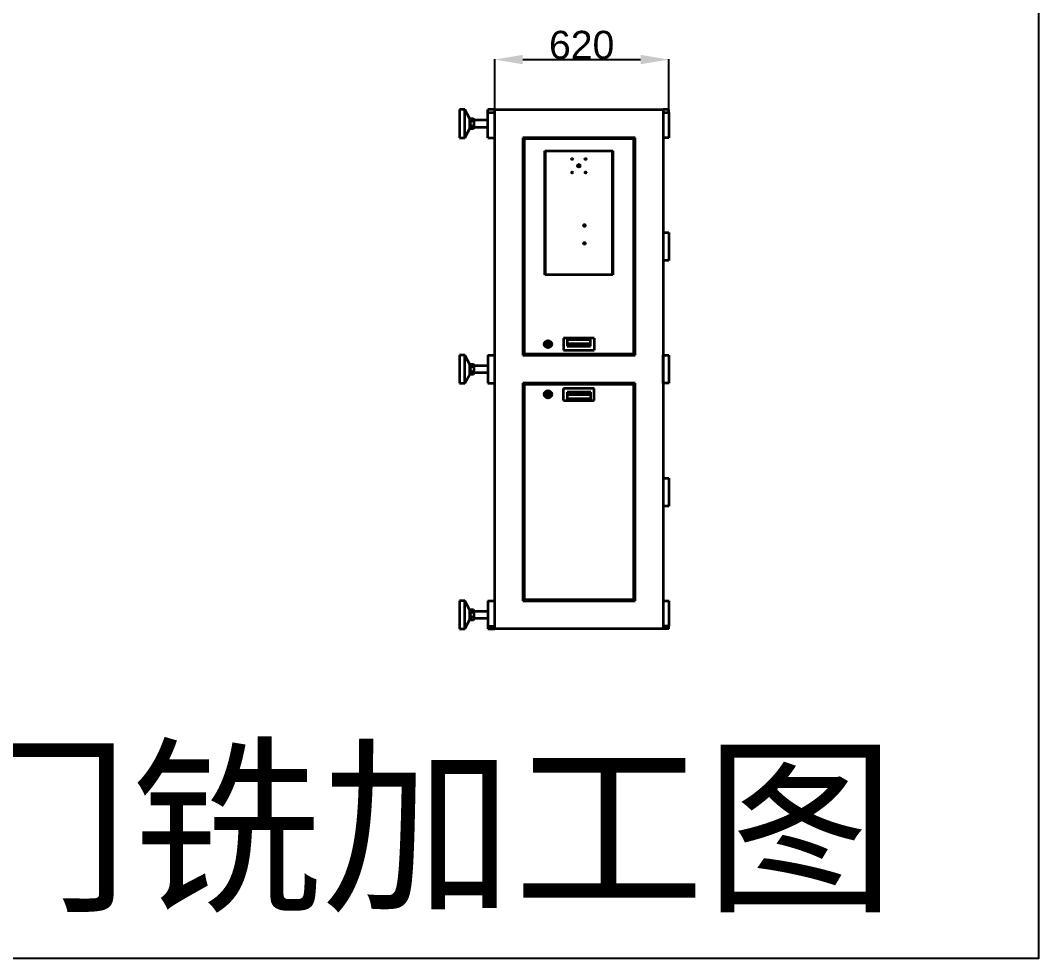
# Model space of a CAD drawing. Header units: millimetres. Extents: x 2577 to 10032, y 103 to 6493.
# Drawn here: x 6403 to 10032, y 103 to 3446 of the extents above; entities that cross this region are included whole.
import ezdxf

# ---------------------------------------------------------------- set-up
doc = ezdxf.new("R2010")
doc.units = ezdxf.units.MM
doc.styles.get("Standard").update_dxf_attribs({"font": 'arial.ttf'})
doc.dimstyles.new('ISO-25', dxfattribs={"dimtxt": 2.5, "dimasz": 2.5, "dimexe": 1.25, "dimexo": 0.625, "dimtad": 1, "dimtxsty": 'Standard', "dimcen": 2.5, "dimadec": 0, "dimazin": 0, "dimtfac": 1, "dimtmove": 0, "dimatfit": 3, "dimfxl": 1, "dimarcsym": 0})

# ---------------------------------------------------------------- blocks, each defined once
blk = doc.blocks.new('*D9')
at = {"color": 0, "lineweight": -2, "transparency": 16777216}
for p, q in [((8093.4, 3101.6), (8093.4, 3307.2)), ((8193.4, 3305.9), (8613.4, 3305.9)), ((8713.4, 3073.2), (8713.4, 3307.2))]:
    blk.add_line(p, q, dxfattribs=at)
at = {"color": 0, "transparency": 16777216}
for points in [[(8193.4, 3322.6), (8193.4, 3289.3), (8093.4, 3305.9)], [(8613.4, 3322.6), (8613.4, 3289.3), (8713.4, 3305.9)]]:
    blk.add_solid(points, dxfattribs=at)
at = {"layer": 'Defpoints', "color": 0, "transparency": 16777216}
for p in [(8713.4, 3305.9), (8093.4, 3100.9), (8713.4, 3072.6)]:
    blk.add_point(p, dxfattribs=at)
at = {"color": 0, "transparency": 16777216, "insert": (8403.4, 3357.6), "char_height": 100, "attachment_point": 5}
blk.add_mtext('620', dxfattribs=at)

msp = doc.modelspace()

# ---------------------------------------------------------------- linework, layer by layer
at = {"color": 7, "linetype": 'Continuous', "lineweight": 35}
for p, q in [((7986.685, 3127.597), (7968.435, 3127.597)), ((7968.435, 3127.597), (7968.435, 3027.597)), ((8004.935, 3094.597), (7986.685, 3127.597)), ((7986.685, 3027.597), (7986.685, 3127.597)), ((8093.435, 3127.597), (8068.435, 3127.597)), ((8068.435, 3117.597), (8068.435, 3127.597)), ((8093.435, 1277.597), (8093.435, 3127.597)), ((8093.435, 3127.597), (8693.435, 3127.597)), ((8693.435, 3127.597), (8693.435, 1277.597)), ((8713.435, 3127.597), (8693.435, 3127.597)), ((8713.435, 3117.597), (8713.435, 3127.597)), ((8006.935, 3094.597), (8004.935, 3094.597)), ((8004.935, 3060.597), (8004.935, 3094.597)), ((8008.853, 3094.917), (8006.935, 3091.597)), ((8006.935, 3060.597), (8006.935, 3094.597)), ((8018.018, 3094.917), (8008.853, 3094.917)), ((8018.018, 3086.257), (8008.853, 3086.257)), ((8019.935, 3091.597), (8018.018, 3094.917)), ((8019.935, 3063.597), (8019.935, 3091.597)), ((8068.435, 3089.597), (8019.935, 3089.597)), ((8068.435, 3117.597), (8093.435, 3117.597)), ((8068.435, 3027.597), (8068.435, 3117.597)), ((8093.435, 3027.597), (8093.435, 3117.597)), ((8693.435, 3117.597), (8693.435, 3027.597)), ((8693.435, 3117.597), (8713.435, 3117.597)), ((8713.435, 3117.597), (8713.435, 3027.597)), ((7986.685, 3027.597), (8004.935, 3060.597)), ((8004.935, 3060.597), (8006.935, 3060.597)), ((8006.935, 3063.597), (8008.853, 3060.276)), ((8018.018, 3068.937), (8008.853, 3068.937)), ((8008.853, 3060.276), (8018.018, 3060.276)), ((8018.018, 3060.276), (8019.935, 3063.597)), ((8019.935, 3065.597), (8068.435, 3065.597)), ((7968.435, 3027.597), (7986.685, 3027.597)), ((8068.435, 3027.597), (8093.435, 3027.597)), ((8593.435, 3027.597), (8193.435, 3027.597)), ((8193.435, 3027.597), (8193.435, 2252.597)), ((8196.935, 3024.097), (8194.935, 3024.097)), ((8194.935, 3024.097), (8194.935, 3023.097)), ((8194.935, 3023.097), (8194.935, 2257.097)), ((8197.935, 3023.097), (8194.935, 3023.097)), ((8197.935, 3026.097), (8196.935, 3026.097)), ((8196.935, 3026.097), (8196.935, 3024.097)), ((8196.935, 3023.097), (8196.935, 3024.097)), ((8196.935, 3024.097), (8197.935, 3024.097)), ((8197.935, 3026.097), (8197.935, 3023.097)), ((8588.935, 3026.097), (8197.935, 3026.097)), ((8197.935, 3023.097), (8197.935, 2257.097)), ((8588.935, 3023.097), (8197.935, 3023.097)), ((8588.935, 3023.097), (8588.935, 3026.097)), ((8589.935, 3026.097), (8588.935, 3026.097)), ((8588.935, 3024.097), (8589.935, 3024.097)), ((8588.935, 2257.097), (8588.935, 3023.097)), ((8591.935, 3023.097), (8588.935, 3023.097)), ((8589.935, 3024.097), (8589.935, 3026.097)), ((8589.935, 3024.097), (8589.935, 3023.097)), ((8591.935, 3024.097), (8589.935, 3024.097)), ((8591.935, 3023.097), (8591.935, 3024.097)), ((8591.935, 2257.097), (8591.935, 3023.097)), ((8593.435, 2252.597), (8593.435, 3027.597)), ((8713.435, 3027.597), (8693.435, 3027.597)), ((8272.435, 2981.097), (8514.435, 2981.097)), ((8272.435, 2539.097), (8272.435, 2981.097)), ((8273.435, 2980.097), (8272.435, 2980.097)), ((8273.435, 2981.097), (8273.435, 2980.097)), ((8513.435, 2980.097), (8273.435, 2980.097)), ((8273.435, 2980.097), (8273.435, 2540.097)), ((8513.435, 2980.097), (8513.435, 2981.097)), ((8513.435, 2540.097), (8513.435, 2980.097)), ((8514.435, 2980.097), (8513.435, 2980.097)), ((8514.435, 2981.097), (8514.435, 2539.097)), ((8193.935, 2690.097), (8193.435, 2690.097)), ((8193.935, 2690.097), (8193.935, 2680.097)), ((8194.935, 2690.097), (8193.935, 2690.097)), ((8591.935, 2690.097), (8593.435, 2690.097)), ((8693.435, 2690.097), (8693.435, 2590.097)), ((8693.435, 2690.097), (8713.435, 2690.097)), ((8713.435, 2690.097), (8713.435, 2590.097)), ((8193.935, 2680.097), (8193.935, 2252.597)), ((8593.435, 2590.097), (8591.935, 2590.097)), ((8713.435, 2590.097), (8693.435, 2590.097)), ((8272.435, 2540.097), (8273.435, 2540.097)), ((8273.435, 2540.097), (8513.435, 2540.097)), ((8273.435, 2540.097), (8273.435, 2539.097)), ((8513.435, 2539.097), (8513.435, 2540.097)), ((8513.435, 2540.097), (8514.435, 2540.097)), ((8514.435, 2539.097), (8272.435, 2539.097)), ((8272.656, 2292.191), (8272.656, 2292.251)), ((8282.679, 2297.104), (8282.592, 2287.104)), ((8282.592, 2287.104), (8284.192, 2287.09)), ((8282.679, 2297.104), (8284.279, 2297.09)), ((8283.502, 2299.897), (8283.503, 2299.897)), ((8283.503, 2299.897), (8283.569, 2299.896)), ((8284.192, 2287.09), (8284.279, 2297.09)), ((8294.215, 2292.003), (8294.214, 2291.943)), ((8447.935, 2313.597), (8338.935, 2313.597)), ((8434.935, 2309.973), (8351.435, 2309.973)), ((8351.435, 2308.597), (8434.935, 2308.597)), ((8434.935, 2292.597), (8351.435, 2292.597)), ((7986.685, 2252.597), (7968.435, 2252.597)), ((7968.435, 2252.597), (7968.435, 2152.597)), ((8004.935, 2219.597), (7986.685, 2252.597)), ((7986.685, 2152.597), (7986.685, 2252.597)), ((8068.435, 2252.597), (8093.435, 2252.597)), ((8068.435, 2252.597), (8068.435, 2152.597)), ((8093.435, 2152.597), (8093.435, 2252.597)), ((8193.435, 2252.597), (8593.435, 2252.597)), ((8194.935, 2257.097), (8197.935, 2257.097)), ((8194.935, 2257.097), (8194.935, 2256.097)), ((8194.935, 2256.097), (8196.935, 2256.097)), ((8196.935, 2256.097), (8196.935, 2257.097)), ((8196.935, 2256.097), (8196.935, 2254.097)), ((8197.935, 2256.097), (8196.935, 2256.097)), ((8196.935, 2254.097), (8197.935, 2254.097)), ((8197.935, 2257.097), (8197.935, 2254.097)), ((8197.935, 2257.097), (8588.935, 2257.097)), ((8197.935, 2254.097), (8588.935, 2254.097)), ((8283.3, 2284.298), (8283.302, 2284.298)), ((8283.367, 2284.297), (8283.302, 2284.298)), ((8283.368, 2284.297), (8283.367, 2284.297)), ((8338.935, 2270.597), (8447.935, 2270.597)), ((8434.935, 2285.597), (8351.435, 2285.597)), ((8351.435, 2284.43), (8434.935, 2284.43)), ((8588.935, 2254.097), (8588.935, 2257.097)), ((8588.935, 2257.097), (8591.935, 2257.097)), ((8589.935, 2256.097), (8588.935, 2256.097)), ((8588.935, 2252.597), (8588.935, 2254.097)), ((8588.935, 2254.097), (8589.935, 2254.097)), ((8589.935, 2257.097), (8589.935, 2256.097)), ((8589.935, 2254.097), (8589.935, 2256.097)), ((8589.935, 2256.097), (8591.935, 2256.097)), ((8590.935, 2256.097), (8590.935, 2252.597)), ((8591.935, 2256.097), (8591.935, 2257.097)), ((8693.435, 2152.597), (8693.435, 2252.597)), ((8693.435, 2252.597), (8713.435, 2252.597)), ((8713.435, 2252.597), (8713.435, 2152.597)), ((8006.935, 2219.597), (8004.935, 2219.597)), ((8004.935, 2185.597), (8004.935, 2219.597)), ((8008.853, 2219.917), (8006.935, 2216.597)), ((8006.935, 2185.597), (8006.935, 2219.597)), ((8018.018, 2219.917), (8008.853, 2219.917)), ((8019.935, 2216.597), (8018.018, 2219.917)), ((8019.935, 2188.597), (8019.935, 2216.597)), ((8068.435, 2214.597), (8019.935, 2214.597)), ((7986.685, 2152.597), (8004.935, 2185.597)), ((8004.935, 2185.597), (8006.935, 2185.597)), ((8006.935, 2188.597), (8008.853, 2185.276)), ((8018.018, 2211.257), (8008.853, 2211.257)), ((8018.018, 2193.937), (8008.853, 2193.937)), ((8008.853, 2185.276), (8018.018, 2185.276)), ((8018.018, 2185.276), (8019.935, 2188.597)), ((8019.935, 2190.597), (8068.435, 2190.597)), ((7968.435, 2152.597), (7986.685, 2152.597)), ((8068.435, 2152.597), (8093.435, 2152.597)), ((8193.435, 2152.597), (8193.435, 1377.597)), ((8593.435, 2152.597), (8193.435, 2152.597)), ((8193.935, 2152.597), (8193.935, 1400.097)), ((8196.935, 2149.097), (8194.935, 2149.097)), ((8194.935, 2149.097), (8194.935, 2148.097)), ((8197.935, 2148.097), (8194.935, 2148.097)), ((8194.935, 2148.097), (8194.935, 1382.097)), ((8196.935, 2151.097), (8196.935, 2149.097)), ((8197.935, 2151.097), (8196.935, 2151.097)), ((8196.935, 2148.097), (8196.935, 2149.097)), ((8196.935, 2149.097), (8197.935, 2149.097)), ((8197.935, 2151.097), (8197.935, 2148.097)), ((8588.935, 2151.097), (8197.935, 2151.097)), ((8588.935, 2148.097), (8197.935, 2148.097)), ((8197.935, 2148.097), (8197.935, 1382.097)), ((8588.935, 2151.097), (8588.935, 2152.597)), ((8588.935, 2148.097), (8588.935, 2151.097)), ((8589.935, 2151.097), (8588.935, 2151.097)), ((8588.935, 2149.097), (8589.935, 2149.097)), ((8588.935, 1382.097), (8588.935, 2148.097)), ((8591.935, 2148.097), (8588.935, 2148.097)), ((8589.935, 2149.097), (8589.935, 2151.097)), ((8591.935, 2149.097), (8589.935, 2149.097)), ((8589.935, 2149.097), (8589.935, 2148.097)), ((8590.935, 2152.597), (8590.935, 2149.097)), ((8591.935, 2148.097), (8591.935, 2149.097)), ((8591.935, 1382.097), (8591.935, 2148.097)), ((8593.435, 1377.597), (8593.435, 2152.597)), ((8713.435, 2152.597), (8693.435, 2152.597)), ((8275.635, 2113.097), (8275.636, 2113.162)), ((8275.635, 2113.096), (8275.635, 2113.097)), ((8275.636, 2113.164), (8275.636, 2113.162)), ((8288.435, 2113.897), (8278.435, 2113.897)), ((8278.435, 2113.897), (8278.435, 2112.297)), ((8278.435, 2112.297), (8288.435, 2112.297)), ((8283.435, 2123.877), (8283.495, 2123.877)), ((8288.435, 2113.897), (8288.435, 2112.297)), ((8291.235, 2113.098), (8291.235, 2113.097)), ((8291.235, 2113.097), (8291.235, 2113.032)), ((8447.935, 2134.597), (8338.935, 2134.597)), ((8435.435, 2120.763), (8351.935, 2120.763)), ((8351.935, 2119.597), (8435.435, 2119.597)), ((8351.935, 2112.597), (8435.435, 2112.597)), ((8283.435, 2102.317), (8283.376, 2102.317)), ((8338.935, 2091.597), (8447.935, 2091.597)), ((8435.435, 2096.597), (8351.935, 2096.597)), ((8351.935, 2095.22), (8435.435, 2095.22)), ((8591.935, 1815.097), (8593.435, 1815.097)), ((8693.435, 1815.097), (8713.435, 1815.097)), ((8693.435, 1815.097), (8693.435, 1715.097)), ((8713.435, 1815.097), (8713.435, 1715.097)), ((8593.435, 1715.097), (8591.935, 1715.097)), ((8713.435, 1715.097), (8693.435, 1715.097)), ((8193.935, 1390.097), (8193.435, 1390.097)), ((8193.935, 1400.097), (8193.935, 1390.097)), ((8193.935, 1390.097), (8194.935, 1390.097)), ((8194.935, 1382.097), (8197.935, 1382.097)), ((8194.935, 1382.097), (8194.935, 1381.097)), ((8194.935, 1381.097), (8196.935, 1381.097)), ((8196.935, 1381.097), (8196.935, 1382.097)), ((8196.935, 1381.097), (8196.935, 1379.097)), ((8197.935, 1381.097), (8196.935, 1381.097)), ((8196.935, 1379.097), (8197.935, 1379.097)), ((8197.935, 1382.097), (8197.935, 1379.097)), ((8197.935, 1382.097), (8588.935, 1382.097)), ((8197.935, 1379.097), (8588.935, 1379.097)), ((8588.935, 1379.097), (8588.935, 1382.097)), ((8588.935, 1382.097), (8591.935, 1382.097)), ((8589.935, 1381.097), (8588.935, 1381.097)), ((8588.935, 1379.097), (8589.935, 1379.097)), ((8589.935, 1382.097), (8589.935, 1381.097)), ((8589.935, 1379.097), (8589.935, 1381.097)), ((8589.935, 1381.097), (8591.935, 1381.097)), ((8591.935, 1381.097), (8591.935, 1382.097)), ((7986.685, 1377.597), (7968.435, 1377.597)), ((7968.435, 1377.597), (7968.435, 1277.597)), ((8004.935, 1344.597), (7986.685, 1377.597)), ((7986.685, 1277.597), (7986.685, 1377.597)), ((8006.935, 1344.597), (8004.935, 1344.597)), ((8004.935, 1310.597), (8004.935, 1344.597)), ((8008.853, 1344.917), (8006.935, 1341.597)), ((8006.935, 1310.597), (8006.935, 1344.597)), ((8018.018, 1344.917), (8008.853, 1344.917)), ((8019.935, 1341.597), (8018.018, 1344.917)), ((8068.435, 1377.597), (8093.435, 1377.597)), ((8068.435, 1377.597), (8068.435, 1287.597)), ((8093.435, 1287.597), (8093.435, 1377.597)), ((8193.435, 1377.597), (8593.435, 1377.597)), ((8693.435, 1377.597), (8713.435, 1377.597)), ((8693.435, 1377.597), (8693.435, 1287.597)), ((8713.435, 1377.597), (8713.435, 1287.597)), ((7986.685, 1277.597), (8004.935, 1310.597)), ((8004.935, 1310.597), (8006.935, 1310.597)), ((8006.935, 1313.597), (8008.853, 1310.276)), ((8018.018, 1336.257), (8008.853, 1336.257)), ((8018.018, 1318.937), (8008.853, 1318.937)), ((8008.853, 1310.276), (8018.018, 1310.276)), ((8018.018, 1310.276), (8019.935, 1313.597)), ((8019.935, 1313.597), (8019.935, 1341.597)), ((8068.435, 1339.597), (8019.935, 1339.597)), ((8019.935, 1315.597), (8068.435, 1315.597)), ((7968.435, 1277.597), (7986.685, 1277.597)), ((8068.435, 1287.597), (8093.435, 1287.597)), ((8068.435, 1287.597), (8068.435, 1277.597)), ((8068.435, 1277.597), (8093.435, 1277.597)), ((8693.435, 1277.597), (8093.435, 1277.597)), ((8713.435, 1287.597), (8693.435, 1287.597)), ((8713.435, 1277.597), (8693.435, 1277.597)), ((8713.435, 1277.597), (8713.435, 1287.597))]:
    msp.add_line(p, q, dxfattribs=at)
at = {"color": 8, "linetype": 'Continuous', "lineweight": 35}
for p, q in [((8193.435, 2680.097), (8193.935, 2680.097)), ((8193.935, 1400.097), (8193.435, 1400.097))]:
    msp.add_line(p, q, dxfattribs=at)
msp.add_lwpolyline([(2576.64, 6493.044), (10031.697, 6493.044), (10031.697, 102.775), (2576.64, 102.775)], close=True)
at = {"color": 7, "linetype": 'Continuous', "lineweight": 35, "flags": 128}
for points in [[(8274.617, 2151.097), (8274.632, 2151.168), (8275.062, 2152.597)], [(8291.809, 2152.597), (8292.239, 2151.168), (8292.254, 2151.097)]]:
    msp.add_lwpolyline(points, dxfattribs=at)
at = {"color": 7, "linetype": 'Continuous', "lineweight": 35}
for centre, radius in [((8369.435, 2951.597), 2.25), ((8417.435, 2951.597), 2.25), ((8369.435, 2903.597), 2.25), ((8393.435, 2927.597), 5.25), ((8417.435, 2903.597), 2.25), ((8413.435, 2715.097), 3.4), ((8413.435, 2651.097), 3.4), ((8283.435, 2292.097), 13.2), ((8283.435, 2292.097), 13.069), ((8283.435, 2292.097), 8), ((8283.435, 2292.097), 7.9), ((8283.435, 2113.097), 13.2), ((8283.435, 2113.097), 13.069), ((8283.435, 2113.097), 8), ((8283.435, 2113.097), 7.9)]:
    msp.add_circle(centre, radius, dxfattribs=at)
for centre, start, end in [((8283.435, 2292.097), 179.18269, 359.182692), ((8283.435, 2292.097), 359.182692, 179.18269), ((8283.435, 2113.097), 89.68269, 269.682692), ((8283.435, 2113.097), 269.682692, 89.68269)]:
    msp.add_arc(centre, 11.149, start, end, dxfattribs=at)
for points, knots in [([(8008.853, 3086.257), (8008.466, 3087.009), (8007.683, 3088.528), (8007.397, 3090.78), (8007.817, 3092.932), (8008.505, 3094.252), (8008.853, 3094.917)], [0, 0, 0, 0, 0.26461361, 0.53496576, 0.76535242, 1, 1, 1, 1]), ([(8008.853, 3068.937), (8008.466, 3070.44), (8007.683, 3073.479), (8007.397, 3077.982), (8007.817, 3082.287), (8008.505, 3084.926), (8008.853, 3086.257)], [0, 0, 0, 0, 0.26461361, 0.53496576, 0.76535242, 1, 1, 1, 1]), ([(8018.018, 3094.917), (8018.405, 3094.166), (8019.188, 3092.646), (8019.474, 3090.395), (8019.054, 3088.242), (8018.366, 3086.923), (8018.018, 3086.257)], [0, 0, 0, 0, 0.26461361, 0.53496576, 0.76535242, 1, 1, 1, 1]), ([(8018.018, 3086.257), (8018.405, 3084.754), (8019.188, 3081.714), (8019.474, 3077.211), (8019.054, 3072.907), (8018.366, 3070.268), (8018.018, 3068.937)], [0, 0, 0, 0, 0.26461361, 0.53496576, 0.76535242, 1, 1, 1, 1]), ([(8008.853, 3060.276), (8008.466, 3061.028), (8007.683, 3062.548), (8007.397, 3064.799), (8007.817, 3066.951), (8008.505, 3068.271), (8008.853, 3068.937)], [0, 0, 0, 0, 0.26461361, 0.53496576, 0.76535242, 1, 1, 1, 1]), ([(8018.018, 3068.937), (8018.405, 3068.185), (8019.188, 3066.665), (8019.474, 3064.414), (8019.054, 3062.262), (8018.366, 3060.942), (8018.018, 3060.276)], [0, 0, 0, 0, 0.26461361, 0.53496576, 0.76535242, 1, 1, 1, 1]), ([(8272.656, 2292.251), (8272.622, 2292.251), (8272.553, 2292.252), (8272.454, 2292.253), (8272.362, 2292.255), (8272.312, 2292.256), (8272.288, 2292.256)], [0, 0, 0, 0, 0.247397335, 0.500135068, 0.752803065, 1, 1, 1, 1]), ([(8272.656, 2292.251), (8272.684, 2292.759), (8272.74, 2293.775), (8273.119, 2295.361), (8273.786, 2297.034), (8274.677, 2298.449), (8275.607, 2299.537), (8276.449, 2300.335), (8277.398, 2301.056), (8278.842, 2301.914), (8280.882, 2302.681), (8283.531, 2302.988), (8285.746, 2302.691), (8287.416, 2302.143), (8288.572, 2301.602), (8289.637, 2300.943), (8290.576, 2300.202), (8291.405, 2299.385), (8292.319, 2298.275), (8293.178, 2296.834), (8294.025, 2294.663), (8294.142, 2293.026), (8294.215, 2292.003)], [0, 0, 0, 0, 0.04513048, 0.09027114, 0.14423823, 0.20456193, 0.23790019, 0.27125379, 0.30742606, 0.34361362, 0.42019378, 0.49916912, 0.57819801, 0.61662627, 0.65506985, 0.69135509, 0.72765567, 0.76112851, 0.79461675, 0.8552237, 0.90946825, 1, 1, 1, 1]), ([(8294.214, 2291.943), (8294.17, 2291.284), (8294.078, 2289.927), (8293.447, 2287.924), (8292.423, 2286.007), (8290.996, 2284.306), (8289.257, 2282.935), (8287.319, 2281.966), (8285.313, 2281.417), (8283.308, 2281.258), (8281.304, 2281.464), (8279.305, 2282.063), (8277.387, 2283.083), (8275.681, 2284.499), (8274.299, 2286.233), (8273.325, 2288.171), (8272.745, 2290.182), (8272.685, 2291.534), (8272.656, 2292.191)], [0, 0, 0, 0, 0.05854847, 0.12051927, 0.18496954, 0.25068492, 0.31630019, 0.38046242, 0.44199038, 0.49999227, 0.55827794, 0.62003922, 0.6843548, 0.75002584, 0.81569258, 0.87999578, 0.94173805, 1, 1, 1, 1]), ([(8283.3, 2284.298), (8282.323, 2284.419), (8280.821, 2284.604), (8279.026, 2285.603), (8277.797, 2286.626), (8276.806, 2287.886), (8275.892, 2289.71), (8275.449, 2292.2), (8275.957, 2294.678), (8276.917, 2296.478), (8277.941, 2297.712), (8279.196, 2298.703), (8281.016, 2299.655), (8282.523, 2299.801), (8283.502, 2299.897)], [0, 0, 0, 0, 0.11975877, 0.18419988, 0.25000014, 0.3158004, 0.38024152, 0.50000028, 0.61975897, 0.68419999, 0.75000014, 0.81580029, 0.88024131, 1, 1, 1, 1]), ([(8283.569, 2299.896), (8284.545, 2299.775), (8286.048, 2299.59), (8287.844, 2298.592), (8289.073, 2297.569), (8290.064, 2296.309), (8290.978, 2294.484), (8291.422, 2291.994), (8290.915, 2289.516), (8289.954, 2287.716), (8288.93, 2286.482), (8287.676, 2285.491), (8285.855, 2284.539), (8284.348, 2284.392), (8283.368, 2284.297)], [0, 0, 0, 0, 0.11975772, 0.18419915, 0.25, 0.31580085, 0.38024228, 0.5, 0.61975772, 0.68419915, 0.75, 0.81580085, 0.88024228, 1, 1, 1, 1]), ([(8294.583, 2291.938), (8294.558, 2291.938), (8294.509, 2291.939), (8294.417, 2291.94), (8294.318, 2291.942), (8294.249, 2291.943), (8294.214, 2291.943)], [0, 0, 0, 0, 0.247196935, 0.499864932, 0.752602665, 1, 1, 1, 1]), ([(8338.935, 2313.597), (8338.935, 2311.887), (8338.935, 2308.518), (8338.935, 2303.239), (8338.935, 2297.917), (8338.935, 2292.531), (8338.935, 2287.091), (8338.935, 2281.603), (8338.935, 2276.048), (8338.935, 2272.44), (8338.935, 2270.597)], [0, 0, 0, 0, 0.12668812, 0.24966125, 0.37049518, 0.49084976, 0.61240446, 0.73679016, 0.8655302, 1, 1, 1, 1]), ([(8351.435, 2309.973), (8351.435, 2307.903), (8351.435, 2303.809), (8351.435, 2297.386), (8351.435, 2290.891), (8351.435, 2286.596), (8351.435, 2284.43)], [0, 0, 0, 0, 0.25358379, 0.5015095, 0.74866928, 1, 1, 1, 1]), ([(8434.935, 2284.43), (8434.935, 2286.596), (8434.935, 2290.891), (8434.935, 2297.386), (8434.935, 2303.809), (8434.935, 2307.903), (8434.935, 2309.973)], [0, 0, 0, 0, 0.25133072, 0.4984905, 0.74641621, 1, 1, 1, 1]), ([(8447.935, 2313.597), (8447.935, 2311.887), (8447.935, 2308.518), (8447.935, 2303.239), (8447.935, 2297.917), (8447.935, 2292.531), (8447.935, 2287.091), (8447.935, 2281.603), (8447.935, 2276.048), (8447.935, 2272.44), (8447.935, 2270.597)], [0, 0, 0, 0, 0.12668812, 0.24966125, 0.37049518, 0.49084976, 0.61240446, 0.73679016, 0.8655302, 1, 1, 1, 1]), ([(8008.853, 2211.257), (8008.466, 2212.009), (8007.683, 2213.528), (8007.397, 2215.78), (8007.817, 2217.932), (8008.505, 2219.252), (8008.853, 2219.917)], [0, 0, 0, 0, 0.26461361, 0.53496576, 0.76535242, 1, 1, 1, 1]), ([(8018.018, 2219.917), (8018.405, 2219.166), (8019.188, 2217.646), (8019.474, 2215.395), (8019.054, 2213.242), (8018.366, 2211.923), (8018.018, 2211.257)], [0, 0, 0, 0, 0.26461361, 0.53496576, 0.76535242, 1, 1, 1, 1]), ([(8008.853, 2193.937), (8008.466, 2195.44), (8007.683, 2198.479), (8007.397, 2202.982), (8007.817, 2207.287), (8008.505, 2209.926), (8008.853, 2211.257)], [0, 0, 0, 0, 0.26461361, 0.53496576, 0.76535242, 1, 1, 1, 1]), ([(8008.853, 2185.276), (8008.466, 2186.028), (8007.683, 2187.548), (8007.397, 2189.799), (8007.817, 2191.951), (8008.505, 2193.271), (8008.853, 2193.937)], [0, 0, 0, 0, 0.26461361, 0.53496576, 0.76535242, 1, 1, 1, 1]), ([(8018.018, 2211.257), (8018.405, 2209.754), (8019.188, 2206.714), (8019.474, 2202.211), (8019.054, 2197.907), (8018.366, 2195.268), (8018.018, 2193.937)], [0, 0, 0, 0, 0.26461361, 0.53496576, 0.76535242, 1, 1, 1, 1]), ([(8018.018, 2193.937), (8018.405, 2193.185), (8019.188, 2191.665), (8019.474, 2189.414), (8019.054, 2187.262), (8018.366, 2185.942), (8018.018, 2185.276)], [0, 0, 0, 0, 0.26461361, 0.53496576, 0.76535242, 1, 1, 1, 1]), ([(8283.376, 2102.317), (8282.716, 2102.356), (8281.359, 2102.436), (8279.35, 2103.049), (8277.424, 2104.057), (8275.711, 2105.468), (8274.325, 2107.195), (8273.338, 2109.125), (8272.773, 2111.126), (8272.596, 2113.13), (8272.785, 2115.135), (8273.366, 2117.14), (8274.369, 2119.066), (8275.77, 2120.784), (8277.492, 2122.182), (8279.421, 2123.173), (8281.427, 2123.77), (8282.779, 2123.842), (8283.435, 2123.877)], [0, 0, 0, 0, 0.05854847, 0.12051927, 0.18496954, 0.25068492, 0.31630019, 0.38046242, 0.44199038, 0.49999227, 0.55827794, 0.62003922, 0.6843548, 0.75002584, 0.81569258, 0.87999578, 0.94173805, 1, 1, 1, 1]), ([(8291.235, 2113.032), (8291.123, 2112.054), (8290.951, 2110.55), (8289.968, 2108.745), (8288.957, 2107.508), (8287.705, 2106.505), (8285.889, 2105.575), (8283.403, 2105.109), (8280.92, 2105.595), (8279.112, 2106.54), (8277.868, 2107.553), (8276.867, 2108.799), (8275.899, 2110.612), (8275.739, 2112.117), (8275.635, 2113.096)], [0, 0, 0, 0, 0.119757725, 0.18419915, 0.25, 0.31580085, 0.380242275, 0.5, 0.619757725, 0.68419915, 0.75, 0.81580085, 0.880242275, 1, 1, 1, 1]), ([(8275.636, 2113.164), (8275.748, 2114.142), (8275.92, 2115.646), (8276.903, 2117.45), (8277.915, 2118.687), (8279.167, 2119.69), (8280.983, 2120.619), (8283.469, 2121.084), (8285.951, 2120.598), (8287.759, 2119.653), (8289.003, 2118.64), (8290.004, 2117.394), (8290.972, 2115.582), (8291.132, 2114.077), (8291.235, 2113.098)], [0, 0, 0, 0, 0.11975877, 0.18419988, 0.25000014, 0.3158004, 0.38024152, 0.50000028, 0.61975897, 0.68419999, 0.75000014, 0.81580029, 0.88024131, 1, 1, 1, 1]), ([(8283.495, 2123.877), (8284.003, 2123.853), (8285.02, 2123.807), (8286.609, 2123.441), (8288.288, 2122.789), (8289.711, 2121.91), (8290.807, 2120.99), (8291.612, 2120.155), (8292.342, 2119.212), (8293.212, 2117.776), (8293.997, 2115.742), (8294.327, 2113.097), (8294.049, 2110.879), (8293.516, 2109.204), (8292.985, 2108.043), (8292.336, 2106.973), (8291.602, 2106.028), (8290.793, 2105.191), (8289.691, 2104.267), (8288.258, 2103.396), (8286.094, 2102.53), (8284.458, 2102.399), (8283.435, 2102.317)], [0, 0, 0, 0, 0.04513048, 0.09027114, 0.14423823, 0.20456193, 0.23790019, 0.27125379, 0.30742606, 0.34361362, 0.42019378, 0.49916912, 0.57819801, 0.61662627, 0.65506985, 0.69135509, 0.72765567, 0.76112851, 0.79461675, 0.8552237, 0.90946825, 1, 1, 1, 1]), ([(8283.495, 2123.877), (8283.495, 2123.911), (8283.496, 2123.98), (8283.496, 2124.079), (8283.497, 2124.171), (8283.497, 2124.221), (8283.497, 2124.245)], [0, 0, 0, 0, 0.24739733, 0.50013507, 0.75280307, 1, 1, 1, 1]), ([(8338.935, 2091.597), (8338.935, 2093.306), (8338.935, 2096.675), (8338.935, 2101.955), (8338.935, 2107.277), (8338.935, 2112.662), (8338.935, 2118.102), (8338.935, 2123.591), (8338.935, 2129.145), (8338.935, 2132.753), (8338.935, 2134.597)], [0, 0, 0, 0, 0.12668812, 0.24966125, 0.37049518, 0.49084976, 0.61240446, 0.73679016, 0.8655302, 1, 1, 1, 1]), ([(8351.935, 2120.763), (8351.935, 2118.598), (8351.935, 2114.302), (8351.935, 2107.807), (8351.935, 2101.385), (8351.935, 2097.29), (8351.935, 2095.22)], [0, 0, 0, 0, 0.25133072, 0.4984905, 0.74641621, 1, 1, 1, 1]), ([(8435.435, 2095.22), (8435.435, 2097.29), (8435.435, 2101.385), (8435.435, 2107.807), (8435.435, 2114.302), (8435.435, 2118.598), (8435.435, 2120.763)], [0, 0, 0, 0, 0.25358379, 0.5015095, 0.74866928, 1, 1, 1, 1]), ([(8447.935, 2091.597), (8447.935, 2093.306), (8447.935, 2096.675), (8447.935, 2101.955), (8447.935, 2107.277), (8447.935, 2112.662), (8447.935, 2118.102), (8447.935, 2123.591), (8447.935, 2129.145), (8447.935, 2132.753), (8447.935, 2134.597)], [0, 0, 0, 0, 0.12668812, 0.24966125, 0.37049518, 0.49084976, 0.61240446, 0.73679016, 0.8655302, 1, 1, 1, 1]), ([(8283.374, 2101.948), (8283.374, 2101.973), (8283.374, 2102.023), (8283.375, 2102.114), (8283.375, 2102.214), (8283.376, 2102.283), (8283.376, 2102.317)], [0, 0, 0, 0, 0.24719693, 0.49986493, 0.75260267, 1, 1, 1, 1]), ([(8008.853, 1336.257), (8008.466, 1337.009), (8007.683, 1338.528), (8007.397, 1340.78), (8007.817, 1342.932), (8008.505, 1344.252), (8008.853, 1344.917)], [0, 0, 0, 0, 0.26461361, 0.53496576, 0.76535242, 1, 1, 1, 1]), ([(8018.018, 1344.917), (8018.405, 1344.166), (8019.188, 1342.646), (8019.474, 1340.395), (8019.054, 1338.242), (8018.366, 1336.923), (8018.018, 1336.257)], [0, 0, 0, 0, 0.26461361, 0.53496576, 0.76535242, 1, 1, 1, 1]), ([(8008.853, 1318.937), (8008.466, 1320.44), (8007.683, 1323.479), (8007.397, 1327.982), (8007.817, 1332.287), (8008.505, 1334.926), (8008.853, 1336.257)], [0, 0, 0, 0, 0.26461361, 0.53496576, 0.76535242, 1, 1, 1, 1]), ([(8008.853, 1310.276), (8008.466, 1311.028), (8007.683, 1312.548), (8007.397, 1314.799), (8007.817, 1316.951), (8008.505, 1318.271), (8008.853, 1318.937)], [0, 0, 0, 0, 0.26461361, 0.53496576, 0.76535242, 1, 1, 1, 1]), ([(8018.018, 1336.257), (8018.405, 1334.754), (8019.188, 1331.714), (8019.474, 1327.211), (8019.054, 1322.907), (8018.366, 1320.268), (8018.018, 1318.937)], [0, 0, 0, 0, 0.26461361, 0.53496576, 0.76535242, 1, 1, 1, 1]), ([(8018.018, 1318.937), (8018.405, 1318.185), (8019.188, 1316.665), (8019.474, 1314.414), (8019.054, 1312.262), (8018.366, 1310.942), (8018.018, 1310.276)], [0, 0, 0, 0, 0.26461361, 0.53496576, 0.76535242, 1, 1, 1, 1])]:
    msp.add_open_spline(points, degree=3, knots=knots, dxfattribs=at)

# ---------------------------------------------------------------- texts
at = {"color": 6, "insert": (5431.544, 822.147), "char_height": 500, "attachment_point": 1}
msp.add_mtext_dynamic_manual_height_columns('{\\fSimSun|b0|i0|c134|p2;龙门铣加工图}', width=7443.97354, gutter_width=12.5, heights=[0], dxfattribs=at)

# ---------------------------------------------------------------- dimensions: what is measured, and where the dimension line sits
at = {"color": 1}
dim = msp.add_linear_dim(base=(8713.435, 3305.941), p1=(8093.435, 3100.925), p2=(8713.435, 3072.597), dimstyle='ISO-25', override={"dimtxt": 100, "dimasz": 100}, dxfattribs=at)
dim.commit()
dim.dimension.update_dxf_attribs({"geometry": '*D9', "text_midpoint": (8403.435, 3357.623)})

doc.saveas('drawing.dxf')
